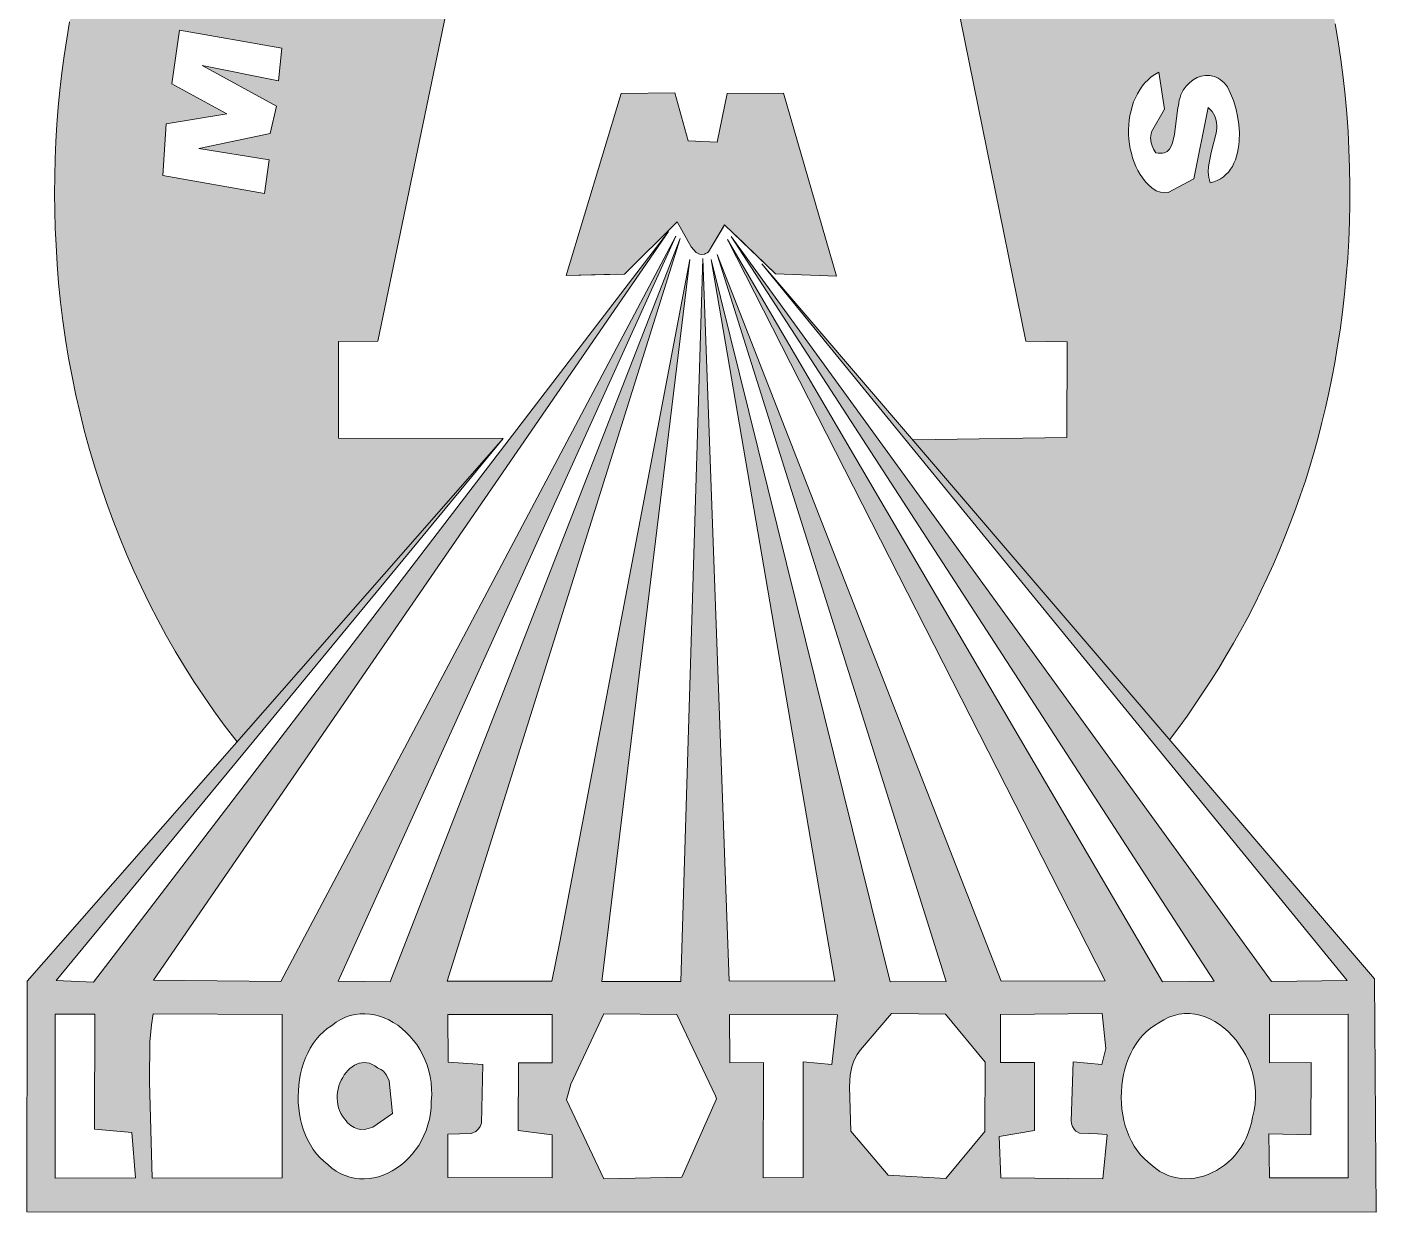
# Model space of a CAD drawing. Header units: millimetres. Extents: x 48 to 11980, y 100 to 8500.
# Drawn here: x 11100.7 to 11218.6, y 3955.3 to 4058.9 of the extents above; entities that cross this region are included whole.
import ezdxf

# ---------------------------------------------------------------- set-up
doc = ezdxf.new("R2010")
doc.units = ezdxf.units.MM
doc.linetypes.add('XKITLINE00', pattern=[0])
doc.layers.add('OtherObjectType', color=1, linetype='Continuous', lineweight=0)

# ---------------------------------------------------------------- blocks, each defined once
blk = doc.blocks.new('*A5')
at = {"layer": 'OtherObjectType'}
for color, points in [(1, [(11199.38, 4044.57), (11199.77, 4044.43), (11200.43, 4044.41), (11214.74, 4028.19), (11214.47, 4026.89), (11214.19, 4025.59), (11213.87, 4024.3), (11213.54, 4023.01), (11213.19, 4021.74), (11212.81, 4020.47), (11212.42, 4019.22), (11212, 4017.97), (11211.56, 4016.74), (11211.1, 4015.51), (11210.63, 4014.3), (11210.13, 4013.1), (11209.62, 4011.91), (11209.08, 4010.73), (11208.53, 4009.56), (11207.96, 4008.41), (11207.38, 4007.27), (11206.77, 4006.14), (11206.15, 4005.03), (11205.51, 4003.93), (11204.86, 4002.84), (11204.19, 4001.77), (11203.5, 4000.72), (11202.8, 3999.68), (11202.08, 3998.65), (11201.35, 3997.64), (11200.54, 3996.57), (11178.09, 4022.78), (11191.58, 4022.99), (11191.59, 4031.37), (11187.98, 4031.43), (11180.95, 4066.05), (11164.6, 4066.09), (11159.67, 4059.75), (11155.01, 4066.02), (11138.56, 4066.08), (11131.34, 4031.42), (11127.91, 4031.4), (11127.91, 4022.95), (11142.31, 4022.91), (11119.04, 3996.38), (11117.91, 3997.86), (11117.01, 3999.1), (11116.13, 4000.37), (11115.27, 4001.66), (11114.44, 4002.98), (11113.64, 4004.32), (11112.86, 4005.68), (11112.11, 4007.07), (11111.39, 4008.47), (11110.69, 4009.9), (11110.02, 4011.35), (11109.38, 4012.81), (11108.77, 4014.3), (11108.18, 4015.8), (11107.63, 4017.31), (11107.11, 4018.85), (11106.62, 4020.39), (11106.15, 4021.95), (11105.72, 4023.53), (11105.32, 4025.11), (11104.96, 4026.71), (11104.62, 4028.32), (11104.32, 4029.94), (11104.05, 4031.57), (11103.82, 4033.2), (11103.62, 4034.84), (11103.45, 4036.49), (11103.32, 4038.15), (11103.23, 4039.8), (11103.16, 4041.31), (11103.11, 4042.82), (11103.1, 4044.33), (11103.11, 4045.84), (11103.14, 4047.35), (11103.21, 4048.86), (11103.3, 4050.37), (11103.42, 4051.87), (11103.56, 4053.37), (11103.73, 4054.87), (11103.93, 4056.36), (11104.16, 4057.84), (11104.41, 4059.32), (11104.68, 4060.79), (11104.99, 4062.26), (11105.32, 4063.71), (11105.67, 4065.16), (11106.05, 4066.6), (11106.46, 4068.02), (11106.9, 4069.43), (11107.35, 4070.84), (11107.84, 4072.23), (11108.35, 4073.6), (11108.89, 4074.96), (11109.45, 4076.31), (11110.03, 4077.64), (11110.64, 4078.95), (11111.28, 4080.25), (11111.94, 4081.53), (11112.74, 4083.03), (11113.58, 4084.49), (11114.45, 4085.93), (11115.34, 4087.35), (11116.27, 4088.73), (11117.22, 4090.08), (11118.21, 4091.4), (11119.22, 4092.69), (11120.26, 4093.95), (11121.32, 4095.18), (11122.42, 4096.37), (11123.53, 4097.53), (11124.67, 4098.65), (11125.83, 4099.74), (11127.02, 4100.79), (11128.22, 4101.8), (11129.45, 4102.78), (11130.69, 4103.71), (11131.96, 4104.61), (11133.24, 4105.47), (11134.55, 4106.28), (11135.86, 4107.06), (11137.2, 4107.79), (11138.55, 4108.48), (11139.92, 4109.13), (11141.29, 4109.73), (11142.69, 4110.29), (11144.09, 4110.8), (11145.51, 4111.26), (11146.74, 4111.62), (11147.98, 4111.95), (11149.22, 4112.25), (11150.47, 4112.52), (11151.72, 4112.75), (11152.98, 4112.94), (11154.24, 4113.11), (11155.51, 4113.23), (11156.77, 4113.33), (11158.04, 4113.39), (11159.31, 4113.42), (11160.58, 4113.42), (11161.85, 4113.38), (11163.11, 4113.3), (11164.38, 4113.2), (11165.64, 4113.05), (11166.9, 4112.88), (11168.16, 4112.67), (11169.41, 4112.43), (11170.66, 4112.15), (11171.9, 4111.84), (11173.14, 4111.49), (11174.37, 4111.11), (11175.59, 4110.7), (11176.8, 4110.25), (11178.01, 4109.76), (11179.2, 4109.24), (11180.39, 4108.69), (11181.56, 4108.11), (11182.83, 4107.44), (11184.08, 4106.74), (11185.32, 4105.99), (11186.55, 4105.22), (11187.75, 4104.4), (11188.94, 4103.55), (11190.12, 4102.66), (11191.27, 4101.74), (11192.41, 4100.78), (11193.52, 4099.79), (11194.62, 4098.77), (11195.69, 4097.72), (11196.75, 4096.63), (11197.78, 4095.51), (11198.79, 4094.37), (11199.78, 4093.19), (11200.74, 4091.99), (11201.68, 4090.75), (11202.6, 4089.49), (11203.49, 4088.21), (11204.35, 4086.9), (11205.19, 4085.56), (11205.99, 4084.19), (11206.78, 4082.81), (11207.53, 4081.4), (11208.25, 4079.96), (11208.95, 4078.51), (11209.61, 4077.03), (11210.24, 4075.53), (11210.82, 4074.11), (11211.37, 4072.68), (11211.89, 4071.23), (11212.39, 4069.76), (11212.85, 4068.28), (11213.29, 4066.79), (11213.69, 4065.28), (11214.07, 4063.77), (11214.42, 4062.24), (11214.74, 4060.7), (11215.03, 4059.16), (11215.29, 4057.61), (11215.52, 4056.05), (11215.72, 4054.48), (11215.89, 4052.91), (11216.04, 4051.33), (11216.15, 4049.76), (11216.23, 4048.17), (11216.29, 4046.59), (11216.31, 4045.01), (11216.31, 4043.42), (11216.28, 4041.84), (11216.21, 4040.25), (11216.12, 4038.67), (11216, 4037.09), (11215.84, 4035.52), (11215.66, 4033.95), (11215.45, 4032.39), (11215.21, 4030.83), (11214.99, 4029.51), (11214.74, 4028.19), (11121.45, 4044.32), (11121.86, 4047.26), (11115.7, 4048.25), (11121.94, 4049.57), (11122.48, 4051.95), (11115.98, 4055.53), (11122.67, 4054.18), (11122.97, 4057.02), (11114.01, 4058.61), (11113.34, 4053.92), (11118.15, 4051.3), (11112.85, 4050.41), (11112.56, 4045.9), (11121.45, 4044.32), (11214.74, 4028.19), (11126.83, 4067.06), (11118.45, 4072.15), (11117.43, 4069), (11125.54, 4064.09), (11126.83, 4067.06), (11214.74, 4028.19), (11136.53, 4081.17), (11136.69, 4081.52), (11130.5, 4089.41), (11128.51, 4087.29), (11131.58, 4083.03), (11126, 4084.26), (11124.03, 4082.06), (11130.29, 4073.99), (11132.32, 4076.01), (11129.16, 4080.26), (11129.43, 4080.25), (11129.98, 4080.2), (11132.88, 4079.61), (11133.73, 4079.52), (11134.39, 4079.55), (11134.93, 4079.67), (11135.41, 4079.9), (11135.86, 4080.23), (11136.26, 4080.71), (11136.53, 4081.17), (11214.74, 4028.19), (11151.2, 4089.72), (11150.9, 4091.94), (11148.35, 4100.05), (11145.78, 4099.36), (11145.37, 4099.03), (11145.13, 4098.69), (11145.01, 4098.41), (11145.37, 4091.91), (11142.36, 4097.46), (11138.8, 4096.22), (11141.8, 4085.54), (11144, 4086.49), (11141.86, 4093.9), (11146.02, 4086.96), (11147.66, 4088.23), (11147.12, 4096.6), (11149.68, 4088.6), (11151.2, 4089.72), (11214.74, 4028.19), (11165.69, 4090.44), (11165.71, 4090.91), (11165.69, 4091.31), (11165.62, 4091.65), (11165.47, 4092.07), (11165.13, 4092.44), (11164.68, 4092.65), (11164.12, 4092.75), (11162.5, 4092.71), (11161.92, 4092.72), (11161.65, 4092.75), (11161.4, 4092.8), (11161.16, 4092.88), (11160.95, 4092.99), (11160.77, 4093.14), (11160.62, 4093.34), (11160.5, 4093.58), (11160.42, 4093.87), (11160.38, 4094.22), (11160.38, 4094.64), (11160.43, 4095.12), (11164.98, 4094.96), (11165.14, 4097.16), (11160.57, 4097.8), (11160.58, 4098.05), (11160.62, 4098.27), (11160.68, 4098.46), (11160.75, 4098.63), (11160.84, 4098.78), (11161.06, 4099.01), (11161.33, 4099.17), (11161.64, 4099.26), (11161.98, 4099.3), (11163.88, 4099.12), (11164.57, 4099.09), (11164.87, 4099.13), (11165.06, 4099.12), (11165.35, 4099.18), (11165.56, 4099.68), (11165.76, 4101.42), (11158.13, 4101.74), (11157.62, 4090.61), (11165.69, 4090.44), (11214.74, 4028.19), (11176.12, 4086.57), (11178.63, 4093.91), (11181, 4092.48), (11182.18, 4094.91), (11173.91, 4099.07), (11173.56, 4096.42), (11175.85, 4095.45), (11173.21, 4087.26), (11176.12, 4086.57), (11214.74, 4028.19), (11189.31, 4073.95), (11193.03, 4084.78), (11191.57, 4086.58), (11191.07, 4087), (11190.64, 4087.16), (11190.2, 4087.04), (11182.63, 4082.54), (11182.45, 4082.05), (11182.58, 4081.52), (11183.76, 4079.88), (11185.37, 4080.18), (11185.65, 4080.11), (11185.91, 4080.02), (11186.13, 4079.89), (11186.33, 4079.74), (11186.5, 4079.57), (11186.65, 4079.38), (11186.79, 4079.17), (11186.9, 4078.95), (11187, 4078.7), (11187.17, 4078.19), (11187.67, 4075.95), (11187.89, 4075.3), (11188.15, 4074.82), (11188.48, 4074.42), (11188.91, 4074.11), (11189.31, 4073.95), (11188.81, 4080.41), (11187.32, 4081.43), (11190.22, 4083.77), (11188.81, 4080.41), (11189.31, 4073.95), (11214.74, 4028.19), (11195.3, 4060.57), (11197.28, 4061.35), (11195.6, 4066.6), (11201.55, 4070.11), (11200.66, 4073.15), (11192.15, 4068.1), (11195.3, 4060.57), (11214.74, 4028.19), (11200.43, 4044.41), (11202.67, 4045.6), (11203.92, 4051.83), (11204.11, 4051.66), (11204.27, 4051.48), (11204.39, 4051.29), (11204.5, 4051.1), (11204.57, 4050.9), (11204.62, 4050.7), (11204.66, 4050.49), (11204.67, 4050.05), (11204.62, 4049.6), (11204.2, 4047.92), (11203.95, 4046.7), (11203.93, 4046.11), (11203.99, 4045.61), (11204.1, 4045.27), (11204.42, 4045.35), (11204.72, 4045.47), (11205.13, 4045.68), (11205.59, 4046.08), (11205.96, 4046.56), (11206.25, 4047.11), (11206.46, 4047.73), (11206.59, 4048.4), (11206.64, 4048.93), (11206.65, 4049.64), (11206.61, 4050.36), (11206.5, 4051.08), (11206.34, 4051.79), (11206.14, 4052.45), (11205.89, 4053.08), (11205.55, 4053.72), (11205.23, 4054.09), (11204.9, 4054.36), (11204.53, 4054.54), (11204.08, 4054.64), (11203.7, 4054.65), (11203.32, 4054.58), (11202.95, 4054.46), (11202.6, 4054.26), (11202.28, 4054.01), (11201.99, 4053.71), (11201.74, 4053.35), (11201.5, 4052.86), (11201.37, 4052.37), (11201.33, 4052), (11201.28, 4051.83), (11200.98, 4049.47), (11200.82, 4048.75), (11200.7, 4048.45), (11200.54, 4048.19), (11200.33, 4048), (11200.07, 4047.88), (11199.74, 4047.84), (11199.56, 4047.85), (11199.35, 4047.89), (11199.16, 4048.19), (11199.02, 4048.48), (11198.94, 4048.76), (11198.89, 4049.18), (11198.96, 4049.72), (11200.11, 4051.7), (11199.6, 4054.94), (11199.27, 4054.74), (11198.95, 4054.52), (11198.67, 4054.27), (11198.4, 4054), (11198.16, 4053.7), (11197.94, 4053.38), (11197.74, 4053.05), (11197.57, 4052.69), (11197.41, 4052.33), (11197.29, 4051.94), (11197.18, 4051.55), (11197.09, 4051.15), (11197.03, 4050.74), (11196.99, 4050.32), (11196.97, 4049.91), (11196.97, 4049.49), (11197, 4049.07), (11197.05, 4048.65), (11197.12, 4048.24), (11197.21, 4047.84), (11197.32, 4047.44), (11197.45, 4047.06), (11197.61, 4046.69), (11197.79, 4046.33), (11197.98, 4045.98), (11198.2, 4045.66), (11198.44, 4045.36), (11198.71, 4045.08), (11198.99, 4044.82)]), (1, [(11158.48, 4048.93), (11161, 4048.82), (11161.89, 4053.07), (11166.82, 4053.09), (11171.45, 4037.09), (11166.11, 4037.3), (11161.66, 4041.59), (11160.26, 4039.24), (11160.13, 4039.15), (11159.89, 4039.03), (11159.66, 4038.99), (11159.45, 4039.02), (11159.16, 4039.18), (11158.73, 4039.66), (11157.51, 4041.86), (11152.91, 4037.28), (11147.82, 4037.15), (11152.61, 4053.07), (11157.31, 4053.12)]), (7, [(11205.67, 3971.06), (11205.29, 3971.39), (11204.9, 3971.69), (11218.45, 3975.67), (11218.6, 3955.29), (11100.68, 3955.31), (11100.7, 3975.47), (11142.31, 4022.91), (11103.22, 3975.52), (11106.51, 3975.39), (11156.74, 4040.99), (11111.73, 3975.55), (11122.86, 3975.44), (11157.4, 4040.59), (11127.88, 3975.47), (11132.43, 3975.4), (11157.77, 4040.38), (11137.42, 3975.48), (11146.55, 3975.46), (11147.25, 3978.9), (11158.62, 4038.56), (11150.94, 3975.45), (11157.83, 3975.44), (11159.75, 4038.65), (11162.07, 3975.49), (11171.29, 3975.48), (11160.48, 4038.56), (11176.14, 3975.42), (11181.01, 3975.45), (11161, 4038.98), (11185.83, 3975.46), (11194.92, 3975.49), (11161.92, 4040.31), (11199.93, 3975.41), (11204.46, 3975.48), (11162.24, 4040.57), (11209.46, 3975.44), (11216.08, 3975.52), (11164.9, 4038.17), (11218.45, 3975.67), (11109.86, 3962.23), (11106.59, 3962.52), (11106.6, 3972.59), (11103.15, 3972.6), (11103.15, 3958.25), (11110.17, 3958.28), (11109.86, 3962.23), (11218.45, 3975.67), (11123, 3972.57), (11111.71, 3972.62), (11111.56, 3971.64), (11111.42, 3970.16), (11111.39, 3966.69), (11111.62, 3958.26), (11123, 3958.28), (11123, 3972.57), (11218.45, 3975.67), (11136.05, 3966.07), (11136.01, 3966.61), (11135.92, 3967.13), (11135.81, 3967.64), (11135.65, 3968.13), (11135.47, 3968.61), (11135.26, 3969.07), (11135.01, 3969.5), (11134.75, 3969.92), (11134.45, 3970.31), (11134.14, 3970.67), (11133.81, 3971.01), (11133.45, 3971.33), (11133.09, 3971.61), (11132.7, 3971.86), (11132.31, 3972.08), (11131.9, 3972.26), (11131.49, 3972.41), (11131.07, 3972.52), (11130.64, 3972.59), (11130.21, 3972.62), (11129.79, 3972.61), (11129.36, 3972.56), (11128.93, 3972.46), (11128.52, 3972.31), (11128.1, 3972.12), (11127.7, 3971.88), (11127.31, 3971.58), (11126.93, 3971.33), (11126.59, 3971.04), (11126.26, 3970.72), (11125.96, 3970.38), (11125.69, 3970.01), (11125.44, 3969.61), (11125.22, 3969.19), (11125.03, 3968.76), (11124.86, 3968.3), (11124.71, 3967.84), (11124.59, 3967.36), (11124.5, 3966.87), (11124.44, 3966.38), (11124.4, 3965.88), (11124.38, 3965.37), (11124.39, 3964.87), (11124.43, 3964.37), (11124.5, 3963.88), (11124.59, 3963.39), (11124.71, 3962.92), (11124.85, 3962.45), (11125.03, 3962), (11125.22, 3961.57), (11125.45, 3961.15), (11125.7, 3960.76), (11125.98, 3960.39), (11126.29, 3960.05), (11126.62, 3959.73), (11126.98, 3959.45), (11127.34, 3959.13), (11127.72, 3958.87), (11128.11, 3958.64), (11128.5, 3958.47), (11128.91, 3958.33), (11129.32, 3958.24), (11129.74, 3958.19), (11130.16, 3958.18), (11130.58, 3958.21), (11130.99, 3958.28), (11131.41, 3958.38), (11131.82, 3958.52), (11132.22, 3958.69), (11132.61, 3958.89), (11132.99, 3959.12), (11133.35, 3959.39), (11133.71, 3959.68), (11134.04, 3960), (11134.36, 3960.35), (11134.65, 3960.72), (11134.92, 3961.11), (11135.17, 3961.53), (11135.38, 3961.97), (11135.57, 3962.43), (11135.73, 3962.9), (11135.86, 3963.4), (11135.95, 3963.91), (11136.01, 3964.43), (11136.02, 3964.97), (11136.06, 3965.53), (11136.05, 3966.07), (11132.62, 3963.91), (11130.92, 3962.71), (11130.31, 3962.53), (11129.86, 3962.51), (11129.56, 3962.56), (11129.27, 3962.68), (11128.98, 3962.85), (11128.71, 3963.1), (11128.57, 3963.26), (11128.27, 3963.66), (11128.12, 3963.9), (11128, 3964.15), (11127.91, 3964.41), (11127.85, 3964.68), (11127.81, 3964.95), (11127.79, 3965.23), (11127.8, 3965.5), (11127.83, 3965.77), (11127.88, 3966.04), (11127.95, 3966.31), (11128.04, 3966.56), (11128.15, 3966.81), (11128.28, 3967.05), (11128.41, 3967.27), (11128.57, 3967.48), (11128.73, 3967.67), (11128.91, 3967.84), (11129.1, 3967.99), (11129.3, 3968.12), (11129.51, 3968.22), (11129.72, 3968.3), (11129.94, 3968.34), (11130.16, 3968.36), (11130.39, 3968.34), (11130.63, 3968.29), (11130.86, 3968.2), (11131.09, 3968.07), (11131.33, 3967.9), (11131.6, 3967.76), (11131.84, 3967.59), (11132.11, 3967.26), (11132.34, 3966.75), (11132.62, 3963.91), (11136.05, 3966.07), (11218.45, 3975.67), (11146.58, 3972.57), (11137.48, 3972.56), (11137.49, 3968.4), (11140.53, 3968.18), (11140.4, 3963.06), (11140.29, 3962.78), (11140.16, 3962.56), (11139.91, 3962.33), (11139.51, 3962.16), (11137.46, 3962.09), (11137.48, 3958.3), (11146.59, 3958.29), (11146.6, 3962.04), (11143.62, 3962.42), (11143.64, 3968.34), (11146.58, 3968.34), (11146.58, 3972.57), (11218.45, 3975.67), (11160.94, 3965.17), (11160.86, 3965.44), (11157.49, 3972.57), (11151.11, 3972.62), (11148.21, 3966.48), (11147.85, 3965.1), (11151.09, 3958.2), (11157.92, 3958.33), (11160.94, 3965.17), (11218.45, 3975.67), (11171.52, 3972.54), (11162.09, 3972.55), (11162.11, 3968.34), (11165.06, 3968.35), (11165.04, 3958.29), (11168.52, 3958.32), (11168.53, 3968.43), (11171.04, 3968.18), (11171.52, 3972.54), (11218.45, 3975.67), (11184.43, 3968.39), (11180.96, 3972.59), (11176.24, 3972.65), (11173.55, 3969.46), (11173.39, 3969.27), (11173.25, 3969.07), (11173.12, 3968.87), (11172.92, 3968.43), (11172.77, 3967.98), (11172.64, 3967.25), (11172.58, 3966.24), (11172.7, 3962.36), (11175.95, 3958.5), (11181, 3958.23), (11184.4, 3962.32), (11184.43, 3968.39), (11218.45, 3975.67), (11194.97, 3969.57), (11194.67, 3972.64), (11185.77, 3972.56), (11185.77, 3968.35), (11188.74, 3968.35), (11188.74, 3962.43), (11185.67, 3961.9), (11185.81, 3958.29), (11194.71, 3958.2), (11195.1, 3962.05), (11195, 3962.08), (11194.26, 3962.12), (11192.68, 3962.18), (11192.37, 3962.35), (11192.2, 3962.52), (11192.07, 3962.76), (11192.02, 3962.9), (11191.96, 3963.24), (11192.11, 3968.42), (11194.62, 3968.19), (11194.97, 3969.57), (11218.45, 3975.67), (11209.29, 3972.57), (11209.29, 3968.33), (11212.92, 3968.35), (11212.91, 3962.05), (11209.24, 3962.12), (11209.29, 3958.28), (11216.17, 3958.27), (11216.16, 3972.59), (11209.29, 3972.57), (11218.45, 3975.67), (11204.9, 3971.69), (11204.5, 3971.95), (11204.08, 3972.17), (11203.65, 3972.35), (11203.21, 3972.49), (11202.76, 3972.58), (11202.31, 3972.63), (11201.85, 3972.63), (11201.4, 3972.58), (11200.95, 3972.48), (11200.5, 3972.32), (11200.05, 3972.1), (11199.62, 3971.83), (11199.22, 3971.6), (11198.85, 3971.34), (11198.51, 3971.05), (11198.19, 3970.73), (11197.89, 3970.38), (11197.62, 3970), (11197.38, 3969.59), (11197.16, 3969.17), (11196.96, 3968.73), (11196.79, 3968.27), (11196.65, 3967.79), (11196.53, 3967.31), (11196.44, 3966.81), (11196.38, 3966.31), (11196.34, 3965.8), (11196.33, 3965.3), (11196.35, 3964.79), (11196.39, 3964.29), (11196.46, 3963.79), (11196.56, 3963.3), (11196.68, 3962.82), (11196.83, 3962.35), (11197.01, 3961.9), (11197.22, 3961.47), (11197.46, 3961.05), (11197.72, 3960.66), (11198.02, 3960.3), (11198.34, 3959.96), (11198.69, 3959.66), (11199.02, 3959.35), (11199.36, 3959.08), (11199.71, 3958.84), (11200.07, 3958.65), (11200.44, 3958.49), (11200.82, 3958.37), (11201.2, 3958.28), (11201.59, 3958.22), (11201.98, 3958.2), (11202.37, 3958.21), (11202.76, 3958.25), (11203.15, 3958.33), (11203.53, 3958.43), (11203.91, 3958.57), (11204.28, 3958.73), (11204.65, 3958.92), (11205, 3959.14), (11205.34, 3959.38), (11205.66, 3959.65), (11205.98, 3959.94), (11206.27, 3960.26), (11206.54, 3960.6), (11206.8, 3960.96), (11207.03, 3961.35), (11207.24, 3961.76), (11207.43, 3962.18), (11207.58, 3962.63), (11207.71, 3963.09), (11207.81, 3963.58), (11207.94, 3964.15), (11208.03, 3964.72), (11208.07, 3965.29), (11208.06, 3965.85), (11208.01, 3966.4), (11207.92, 3966.95), (11207.8, 3967.48), (11207.63, 3968), (11207.44, 3968.5), (11207.21, 3968.99), (11206.95, 3969.45), (11206.67, 3969.89), (11206.36, 3970.31), (11206.02, 3970.7)])]:
    blk.add_hatch(color=color, dxfattribs=at).paths.add_polyline_path(points, flags=17)
at = {"layer": 'OtherObjectType', "color": 7, "linetype": 'XKITLINE00', "lineweight": 0}
for p, q in [((11138.56, 4066.08), (11131.34, 4031.42)), ((11131.34, 4031.42), (11138.56, 4066.08)), ((11187.98, 4031.43), (11180.95, 4066.05)), ((11180.95, 4066.05), (11187.98, 4031.43)), ((11104.41, 4059.32), (11104.16, 4057.84)), ((11113.34, 4053.92), (11114.01, 4058.61)), ((11114.01, 4058.61), (11122.97, 4057.02)), ((11215.29, 4057.61), (11215.03, 4059.16)), ((11104.16, 4057.84), (11103.93, 4056.36)), ((11215.52, 4056.05), (11215.29, 4057.61)), ((11103.93, 4056.36), (11103.73, 4054.87)), ((11122.97, 4057.02), (11122.67, 4054.18)), ((11122.67, 4054.18), (11115.98, 4055.53)), ((11115.98, 4055.53), (11122.48, 4051.95)), ((11215.72, 4054.48), (11215.52, 4056.05)), ((11103.73, 4054.87), (11103.56, 4053.37)), ((11118.15, 4051.3), (11113.34, 4053.92)), ((11198.16, 4053.7), (11198.4, 4054)), ((11198.4, 4054), (11198.67, 4054.27)), ((11198.67, 4054.27), (11198.95, 4054.52)), ((11198.95, 4054.52), (11199.27, 4054.74)), ((11199.27, 4054.74), (11199.6, 4054.94)), ((11199.6, 4054.94), (11200.11, 4051.7)), ((11201.99, 4053.71), (11202.28, 4054.01)), ((11202.28, 4054.01), (11202.6, 4054.26)), ((11202.6, 4054.26), (11202.95, 4054.46)), ((11202.95, 4054.46), (11203.32, 4054.58)), ((11203.32, 4054.58), (11203.7, 4054.65)), ((11203.7, 4054.65), (11204.08, 4054.64)), ((11204.08, 4054.64), (11204.45, 4054.56)), ((11204.45, 4054.56), (11204.63, 4054.49)), ((11204.63, 4054.49), (11204.81, 4054.4)), ((11204.81, 4054.4), (11204.98, 4054.29)), ((11204.98, 4054.29), (11205.15, 4054.16)), ((11205.15, 4054.16), (11205.31, 4054.01)), ((11205.31, 4054.01), (11205.46, 4053.84)), ((11215.89, 4052.91), (11215.72, 4054.48)), ((11103.56, 4053.37), (11103.42, 4051.87)), ((11152.61, 4053.07), (11147.82, 4037.15)), ((11152.61, 4053.07), (11147.82, 4037.15)), ((11157.31, 4053.12), (11152.61, 4053.07)), ((11157.31, 4053.12), (11152.61, 4053.07)), ((11158.48, 4048.93), (11157.31, 4053.12)), ((11158.48, 4048.93), (11157.31, 4053.12)), ((11161.89, 4053.07), (11161, 4048.82)), ((11161.89, 4053.07), (11161, 4048.82)), ((11166.82, 4053.09), (11161.89, 4053.07)), ((11166.82, 4053.09), (11161.89, 4053.07)), ((11171.45, 4037.09), (11166.82, 4053.09)), ((11171.45, 4037.09), (11166.82, 4053.09)), ((11197.41, 4052.33), (11197.57, 4052.69)), ((11197.57, 4052.69), (11197.74, 4053.05)), ((11197.74, 4053.05), (11197.94, 4053.38)), ((11197.94, 4053.38), (11198.16, 4053.7)), ((11201.4, 4052.49), (11201.47, 4052.72)), ((11201.47, 4052.72), (11201.54, 4052.94)), ((11201.54, 4052.94), (11201.74, 4053.35)), ((11201.74, 4053.35), (11201.99, 4053.71)), ((11205.46, 4053.84), (11205.6, 4053.64)), ((11205.6, 4053.64), (11205.89, 4053.08)), ((11205.89, 4053.08), (11206.14, 4052.45)), ((11216.04, 4051.33), (11215.89, 4052.91)), ((11103.42, 4051.87), (11103.3, 4050.37)), ((11122.48, 4051.95), (11121.94, 4049.57)), ((11197.09, 4051.15), (11197.18, 4051.55)), ((11197.18, 4051.55), (11197.29, 4051.94)), ((11197.29, 4051.94), (11197.41, 4052.33)), ((11200.11, 4051.7), (11198.96, 4049.72)), ((11200.98, 4049.47), (11201.28, 4051.83)), ((11201.28, 4051.83), (11201.33, 4052)), ((11201.33, 4052), (11201.36, 4052.25)), ((11201.36, 4052.25), (11201.4, 4052.49)), ((11203.92, 4051.83), (11202.67, 4045.6)), ((11204.11, 4051.66), (11203.92, 4051.83)), ((11204.27, 4051.48), (11204.11, 4051.66)), ((11206.14, 4052.45), (11206.34, 4051.79)), ((11206.34, 4051.79), (11206.5, 4051.08)), ((11103.3, 4050.37), (11103.21, 4048.86)), ((11112.56, 4045.9), (11112.85, 4050.41)), ((11112.85, 4050.41), (11118.15, 4051.3)), ((11196.97, 4049.91), (11196.99, 4050.32)), ((11196.99, 4050.32), (11197.03, 4050.74)), ((11197.03, 4050.74), (11197.09, 4051.15)), ((11204.39, 4051.29), (11204.27, 4051.48)), ((11204.5, 4051.1), (11204.39, 4051.29)), ((11204.57, 4050.9), (11204.5, 4051.1)), ((11204.62, 4050.7), (11204.57, 4050.9)), ((11204.66, 4050.49), (11204.62, 4050.7)), ((11204.67, 4050.27), (11204.66, 4050.49)), ((11206.5, 4051.08), (11206.61, 4050.36)), ((11206.61, 4050.36), (11206.65, 4049.64)), ((11216.15, 4049.76), (11216.04, 4051.33)), ((11121.94, 4049.57), (11115.7, 4048.25)), ((11196.97, 4049.49), (11196.97, 4049.91)), ((11197, 4049.07), (11196.97, 4049.49)), ((11198.96, 4049.72), (11198.89, 4049.18)), ((11198.89, 4049.18), (11198.94, 4048.76)), ((11200.82, 4048.75), (11200.98, 4049.47)), ((11204.2, 4047.92), (11204.62, 4049.6)), ((11204.62, 4049.6), (11204.67, 4050.05)), ((11204.67, 4050.05), (11204.67, 4050.27)), ((11206.65, 4049.64), (11206.64, 4048.93)), ((11216.23, 4048.17), (11216.15, 4049.76)), ((11103.21, 4048.86), (11103.14, 4047.35)), ((11115.7, 4048.25), (11121.86, 4047.26)), ((11161, 4048.82), (11158.48, 4048.93)), ((11161, 4048.82), (11158.48, 4048.93)), ((11197.05, 4048.65), (11197, 4049.07)), ((11197.12, 4048.24), (11197.05, 4048.65)), ((11197.21, 4047.84), (11197.12, 4048.24)), ((11198.94, 4048.76), (11199.02, 4048.48)), ((11199.02, 4048.48), (11199.16, 4048.19)), ((11199.16, 4048.19), (11199.35, 4047.89)), ((11200.21, 4047.93), (11200.33, 4048)), ((11200.33, 4048), (11200.44, 4048.09)), ((11200.44, 4048.09), (11200.54, 4048.19)), ((11200.54, 4048.19), (11200.7, 4048.45)), ((11200.7, 4048.45), (11200.82, 4048.75)), ((11206.56, 4048.24), (11206.49, 4047.9)), ((11206.61, 4048.58), (11206.56, 4048.24)), ((11206.64, 4048.93), (11206.61, 4048.58)), ((11216.29, 4046.59), (11216.23, 4048.17)), ((11103.14, 4047.35), (11103.11, 4045.84)), ((11121.86, 4047.26), (11121.45, 4044.32)), ((11197.32, 4047.44), (11197.21, 4047.84)), ((11197.45, 4047.06), (11197.32, 4047.44)), ((11197.61, 4046.69), (11197.45, 4047.06)), ((11199.35, 4047.89), (11199.56, 4047.85)), ((11199.56, 4047.85), (11199.74, 4047.84)), ((11199.74, 4047.84), (11199.92, 4047.85)), ((11199.92, 4047.85), (11200.07, 4047.88)), ((11200.07, 4047.88), (11200.21, 4047.93)), ((11203.95, 4046.7), (11204.2, 4047.92)), ((11206.18, 4046.98), (11206.04, 4046.7)), ((11206.3, 4047.27), (11206.18, 4046.98)), ((11206.41, 4047.58), (11206.3, 4047.27)), ((11206.49, 4047.9), (11206.41, 4047.58)), ((11103.11, 4045.84), (11103.1, 4044.33)), ((11121.45, 4044.32), (11112.56, 4045.9)), ((11197.79, 4046.33), (11197.61, 4046.69)), ((11197.98, 4045.98), (11197.79, 4046.33)), ((11198.2, 4045.66), (11197.98, 4045.98)), ((11198.44, 4045.36), (11198.2, 4045.66)), ((11203.93, 4046.21), (11203.95, 4046.7)), ((11203.94, 4045.97), (11203.93, 4046.21)), ((11203.97, 4045.73), (11203.94, 4045.97)), ((11204.03, 4045.5), (11203.97, 4045.73)), ((11205, 4045.61), (11204.72, 4045.47)), ((11205.25, 4045.78), (11205, 4045.61)), ((11205.48, 4045.98), (11205.25, 4045.78)), ((11205.69, 4046.2), (11205.48, 4045.98)), ((11205.87, 4046.44), (11205.69, 4046.2)), ((11206.04, 4046.7), (11205.87, 4046.44)), ((11216.31, 4045.01), (11216.29, 4046.59)), ((11198.71, 4045.08), (11198.44, 4045.36)), ((11198.99, 4044.82), (11198.71, 4045.08)), ((11199.38, 4044.57), (11198.99, 4044.82)), ((11199.77, 4044.43), (11199.38, 4044.57)), ((11200.43, 4044.41), (11199.77, 4044.43)), ((11202.67, 4045.6), (11200.43, 4044.41)), ((11204.1, 4045.27), (11204.03, 4045.5)), ((11204.42, 4045.35), (11204.1, 4045.27)), ((11204.72, 4045.47), (11204.42, 4045.35)), ((11216.31, 4043.42), (11216.31, 4045.01)), ((11103.1, 4044.33), (11103.11, 4042.82)), ((11216.28, 4041.84), (11216.31, 4043.42)), ((11103.11, 4042.82), (11103.16, 4041.31)), ((11103.16, 4041.31), (11103.23, 4039.8)), ((11106.51, 3975.39), (11156.74, 4040.99)), ((11156.74, 4040.99), (11111.73, 3975.55)), ((11152.91, 4037.28), (11157.51, 4041.86)), ((11157.51, 4041.86), (11158.73, 4039.66)), ((11160.26, 4039.24), (11161.66, 4041.59)), ((11161.56, 4041.42), (11160.26, 4039.24)), ((11161.66, 4041.59), (11166.11, 4037.3)), ((11216.21, 4040.25), (11216.28, 4041.84)), ((11103.23, 4039.8), (11103.32, 4038.15)), ((11122.86, 3975.44), (11157.4, 4040.59)), ((11157.4, 4040.59), (11127.88, 3975.47)), ((11132.43, 3975.4), (11157.77, 4040.38)), ((11157.77, 4040.38), (11137.42, 3975.48)), ((11194.92, 3975.49), (11161.92, 4040.31)), ((11161.92, 4040.31), (11199.93, 3975.41)), ((11204.46, 3975.48), (11162.24, 4040.57)), ((11162.24, 4040.57), (11209.46, 3975.44)), ((11162.6, 4040.68), (11166.11, 4037.3)), ((11216.12, 4038.67), (11216.21, 4040.25)), ((11147.25, 3978.9), (11158.62, 4038.56)), ((11158.62, 4038.56), (11150.94, 3975.45)), ((11157.83, 3975.44), (11159.75, 4038.65)), ((11159.16, 4039.18), (11158.73, 4039.66)), ((11158.73, 4039.66), (11159.16, 4039.18)), ((11159.45, 4039.02), (11159.16, 4039.18)), ((11159.16, 4039.18), (11159.45, 4039.02)), ((11159.66, 4038.99), (11159.45, 4039.02)), ((11159.45, 4039.02), (11159.66, 4038.99)), ((11159.89, 4039.03), (11159.66, 4038.99)), ((11159.66, 4038.99), (11159.89, 4039.03)), ((11159.75, 4038.65), (11162.07, 3975.49)), ((11160, 4039.08), (11159.89, 4039.03)), ((11159.89, 4039.03), (11160, 4039.08)), ((11160.13, 4039.15), (11160, 4039.08)), ((11160, 4039.08), (11160.13, 4039.15)), ((11160.26, 4039.24), (11160.13, 4039.15)), ((11160.13, 4039.15), (11160.26, 4039.24)), ((11171.29, 3975.48), (11160.48, 4038.56)), ((11160.48, 4038.56), (11176.14, 3975.42)), ((11181.01, 3975.45), (11161, 4038.98)), ((11161, 4038.98), (11185.83, 3975.46)), ((11185.83, 3975.46), (11161, 4038.98)), ((11216, 4037.09), (11216.12, 4038.67)), ((11103.32, 4038.15), (11103.45, 4036.49)), ((11216.08, 3975.52), (11164.9, 4038.17)), ((11164.9, 4038.17), (11218.45, 3975.67)), ((11103.45, 4036.49), (11103.62, 4034.84)), ((11147.82, 4037.15), (11152.91, 4037.28)), ((11147.82, 4037.15), (11152.25, 4037.27)), ((11166.11, 4037.3), (11171.45, 4037.09)), ((11166.11, 4037.3), (11171.45, 4037.09)), ((11215.84, 4035.52), (11216, 4037.09)), ((11215.66, 4033.95), (11215.84, 4035.52)), ((11103.62, 4034.84), (11103.82, 4033.2)), ((11215.45, 4032.39), (11215.66, 4033.95)), ((11103.82, 4033.2), (11104.05, 4031.57)), ((11104.05, 4031.57), (11104.32, 4029.94)), ((11215.21, 4030.83), (11215.45, 4032.39)), ((11131.34, 4031.42), (11127.91, 4031.4)), ((11127.91, 4031.4), (11131.34, 4031.42)), ((11127.91, 4031.4), (11127.91, 4022.95)), ((11127.91, 4022.95), (11127.91, 4031.4)), ((11191.59, 4031.37), (11187.98, 4031.43)), ((11187.98, 4031.43), (11191.59, 4031.37)), ((11191.58, 4022.99), (11191.59, 4031.37)), ((11191.59, 4031.37), (11191.58, 4022.99)), ((11214.99, 4029.51), (11215.21, 4030.83)), ((11104.32, 4029.94), (11104.62, 4028.32)), ((11214.74, 4028.19), (11214.99, 4029.51)), ((11104.62, 4028.32), (11104.96, 4026.71)), ((11214.47, 4026.89), (11214.74, 4028.19)), ((11214.19, 4025.59), (11214.47, 4026.89)), ((11104.96, 4026.71), (11105.32, 4025.11)), ((11213.87, 4024.3), (11214.19, 4025.59)), ((11105.32, 4025.11), (11105.72, 4023.53)), ((11105.72, 4023.53), (11106.15, 4021.95)), ((11213.54, 4023.01), (11213.87, 4024.3)), ((11100.7, 3975.47), (11142.31, 4022.91)), ((11142.31, 4022.91), (11103.22, 3975.52)), ((11127.91, 4022.95), (11142.31, 4022.91)), ((11142.31, 4022.91), (11127.91, 4022.95)), ((11178.14, 4022.78), (11191.58, 4022.99)), ((11213.19, 4021.74), (11213.54, 4023.01)), ((11106.15, 4021.95), (11106.62, 4020.39)), ((11212.81, 4020.47), (11213.19, 4021.74)), ((11106.62, 4020.39), (11107.11, 4018.85)), ((11212.42, 4019.22), (11212.81, 4020.47)), ((11107.11, 4018.85), (11107.63, 4017.31)), ((11212, 4017.97), (11212.42, 4019.22)), ((11107.63, 4017.31), (11108.18, 4015.8)), ((11211.56, 4016.74), (11212, 4017.97)), ((11211.1, 4015.51), (11211.56, 4016.74)), ((11108.18, 4015.8), (11108.77, 4014.3)), ((11210.63, 4014.3), (11211.1, 4015.51)), ((11108.77, 4014.3), (11109.38, 4012.81)), ((11210.13, 4013.1), (11210.63, 4014.3)), ((11109.38, 4012.81), (11110.02, 4011.35)), ((11209.62, 4011.91), (11210.13, 4013.1)), ((11209.08, 4010.73), (11209.62, 4011.91)), ((11110.02, 4011.35), (11110.69, 4009.9)), ((11208.53, 4009.56), (11209.08, 4010.73)), ((11110.69, 4009.9), (11111.39, 4008.47)), ((11207.96, 4008.41), (11208.53, 4009.56)), ((11111.39, 4008.47), (11112.11, 4007.07)), ((11207.38, 4007.27), (11207.96, 4008.41)), ((11112.11, 4007.07), (11112.86, 4005.68)), ((11206.77, 4006.14), (11207.38, 4007.27)), ((11112.86, 4005.68), (11113.64, 4004.32)), ((11206.15, 4005.03), (11206.77, 4006.14)), ((11205.51, 4003.93), (11206.15, 4005.03)), ((11113.64, 4004.32), (11114.44, 4002.98)), ((11204.86, 4002.84), (11205.51, 4003.93)), ((11114.44, 4002.98), (11115.27, 4001.66)), ((11204.19, 4001.77), (11204.86, 4002.84)), ((11115.27, 4001.66), (11116.13, 4000.37)), ((11203.5, 4000.72), (11204.19, 4001.77)), ((11116.13, 4000.37), (11117.01, 3999.1)), ((11202.08, 3998.65), (11202.8, 3999.68)), ((11202.8, 3999.68), (11203.5, 4000.72)), ((11117.01, 3999.1), (11117.91, 3997.86)), ((11201.35, 3997.64), (11202.08, 3998.65)), ((11117.91, 3997.86), (11119.04, 3996.38)), ((11200.54, 3996.57), (11201.35, 3997.64)), ((11146.55, 3975.46), (11147.25, 3978.9)), ((11100.68, 3955.31), (11100.7, 3975.47)), ((11103.22, 3975.52), (11106.51, 3975.39)), ((11111.73, 3975.55), (11122.86, 3975.44)), ((11127.88, 3975.47), (11132.43, 3975.4)), ((11137.42, 3975.48), (11146.55, 3975.46)), ((11150.94, 3975.45), (11157.83, 3975.44)), ((11162.07, 3975.49), (11171.29, 3975.48)), ((11176.14, 3975.42), (11181.01, 3975.45)), ((11185.83, 3975.46), (11194.92, 3975.49)), ((11199.93, 3975.41), (11204.46, 3975.48)), ((11209.46, 3975.44), (11216.08, 3975.52)), ((11218.45, 3975.67), (11218.6, 3955.29)), ((11103.15, 3958.25), (11103.15, 3972.6)), ((11103.15, 3972.6), (11106.6, 3972.59)), ((11106.6, 3972.59), (11106.59, 3962.52)), ((11111.56, 3971.64), (11111.71, 3972.62)), ((11111.71, 3972.62), (11123, 3972.57)), ((11123, 3972.57), (11123, 3958.28)), ((11128.93, 3972.46), (11129.36, 3972.56)), ((11129.36, 3972.56), (11129.79, 3972.61)), ((11129.79, 3972.61), (11130.21, 3972.62)), ((11130.21, 3972.62), (11130.64, 3972.59)), ((11130.64, 3972.59), (11131.07, 3972.52)), ((11131.07, 3972.52), (11131.49, 3972.41)), ((11146.58, 3972.57), (11137.48, 3972.56)), ((11137.48, 3972.56), (11146.58, 3972.57)), ((11137.49, 3968.4), (11137.48, 3972.56)), ((11137.48, 3972.56), (11137.49, 3968.4)), ((11146.58, 3972.57), (11146.58, 3968.34)), ((11146.58, 3968.34), (11146.58, 3972.57)), ((11148.21, 3966.48), (11151.11, 3972.62)), ((11151.11, 3972.62), (11157.49, 3972.57)), ((11157.49, 3972.57), (11160.86, 3965.44)), ((11162.09, 3972.55), (11162.11, 3968.34)), ((11162.11, 3968.34), (11162.09, 3972.55)), ((11171.52, 3972.54), (11162.09, 3972.55)), ((11162.09, 3972.55), (11171.52, 3972.54)), ((11171.52, 3972.54), (11171.04, 3968.18)), ((11171.04, 3968.18), (11171.52, 3972.54)), ((11173.55, 3969.46), (11176.24, 3972.65)), ((11176.24, 3972.65), (11180.96, 3972.59)), ((11180.96, 3972.59), (11184.43, 3968.39)), ((11185.77, 3972.56), (11194.67, 3972.64)), ((11185.77, 3968.35), (11185.77, 3972.56)), ((11194.67, 3972.64), (11194.97, 3969.57)), ((11200.95, 3972.48), (11201.4, 3972.58)), ((11201.4, 3972.58), (11201.85, 3972.63)), ((11201.85, 3972.63), (11202.31, 3972.63)), ((11202.31, 3972.63), (11202.76, 3972.58)), ((11202.76, 3972.58), (11203.21, 3972.49)), ((11209.29, 3972.57), (11216.16, 3972.59)), ((11209.29, 3968.33), (11209.29, 3972.57)), ((11216.16, 3972.59), (11216.17, 3958.27)), ((11111.42, 3970.16), (11111.56, 3971.64)), ((11126.59, 3971.04), (11126.93, 3971.33)), ((11126.93, 3971.33), (11127.31, 3971.58)), ((11127.31, 3971.58), (11127.7, 3971.88)), ((11127.7, 3971.88), (11128.1, 3972.12)), ((11128.1, 3972.12), (11128.52, 3972.31)), ((11128.52, 3972.31), (11128.93, 3972.46)), ((11131.49, 3972.41), (11131.9, 3972.26)), ((11131.9, 3972.26), (11132.31, 3972.08)), ((11132.31, 3972.08), (11132.7, 3971.86)), ((11132.7, 3971.86), (11133.09, 3971.61)), ((11133.09, 3971.61), (11133.45, 3971.33)), ((11133.45, 3971.33), (11133.81, 3971.01)), ((11198.51, 3971.05), (11198.85, 3971.34)), ((11198.85, 3971.34), (11199.22, 3971.6)), ((11199.22, 3971.6), (11199.62, 3971.83)), ((11199.62, 3971.83), (11200.05, 3972.1)), ((11200.05, 3972.1), (11200.5, 3972.32)), ((11200.5, 3972.32), (11200.95, 3972.48)), ((11203.21, 3972.49), (11203.65, 3972.35)), ((11203.65, 3972.35), (11204.08, 3972.17)), ((11204.08, 3972.17), (11204.5, 3971.95)), ((11204.5, 3971.95), (11204.9, 3971.69)), ((11204.9, 3971.69), (11205.29, 3971.39)), ((11205.29, 3971.39), (11205.67, 3971.06)), ((11111.39, 3966.69), (11111.42, 3970.16)), ((11125.69, 3970.01), (11125.96, 3970.38)), ((11125.96, 3970.38), (11126.26, 3970.72)), ((11126.26, 3970.72), (11126.59, 3971.04)), ((11133.81, 3971.01), (11134.14, 3970.67)), ((11134.14, 3970.67), (11134.45, 3970.31)), ((11134.45, 3970.31), (11134.75, 3969.92)), ((11197.62, 3970), (11197.89, 3970.38)), ((11197.89, 3970.38), (11198.19, 3970.73)), ((11198.19, 3970.73), (11198.51, 3971.05)), ((11205.67, 3971.06), (11206.02, 3970.7)), ((11206.02, 3970.7), (11206.36, 3970.31)), ((11206.36, 3970.31), (11206.67, 3969.89)), ((11125.03, 3968.76), (11125.22, 3969.19)), ((11125.22, 3969.19), (11125.44, 3969.61)), ((11125.44, 3969.61), (11125.69, 3970.01)), ((11134.75, 3969.92), (11135.01, 3969.5)), ((11135.01, 3969.5), (11135.26, 3969.07)), ((11135.26, 3969.07), (11135.47, 3968.61)), ((11173.12, 3968.87), (11173.25, 3969.07)), ((11173.25, 3969.07), (11173.39, 3969.27)), ((11173.39, 3969.27), (11173.55, 3969.46)), ((11194.97, 3969.57), (11194.62, 3968.19)), ((11196.96, 3968.73), (11197.16, 3969.17)), ((11197.16, 3969.17), (11197.38, 3969.59)), ((11197.38, 3969.59), (11197.62, 3970)), ((11206.67, 3969.89), (11206.95, 3969.45)), ((11206.95, 3969.45), (11207.21, 3968.99)), ((11207.21, 3968.99), (11207.44, 3968.5)), ((11124.59, 3967.36), (11124.71, 3967.84)), ((11124.71, 3967.84), (11124.86, 3968.3)), ((11124.86, 3968.3), (11125.03, 3968.76)), ((11128.91, 3967.84), (11128.73, 3967.67)), ((11129.1, 3967.99), (11128.91, 3967.84)), ((11129.3, 3968.12), (11129.1, 3967.99)), ((11129.51, 3968.22), (11129.3, 3968.12)), ((11129.72, 3968.3), (11129.51, 3968.22)), ((11129.94, 3968.34), (11129.72, 3968.3)), ((11130.16, 3968.36), (11129.94, 3968.34)), ((11130.39, 3968.34), (11130.16, 3968.36)), ((11130.63, 3968.29), (11130.39, 3968.34)), ((11130.86, 3968.2), (11130.63, 3968.29)), ((11131.09, 3968.07), (11130.86, 3968.2)), ((11131.33, 3967.9), (11131.09, 3968.07)), ((11131.6, 3967.76), (11131.33, 3967.9)), ((11135.47, 3968.61), (11135.65, 3968.13)), ((11135.65, 3968.13), (11135.81, 3967.64)), ((11140.53, 3968.18), (11137.49, 3968.4)), ((11137.49, 3968.4), (11140.53, 3968.18)), ((11140.4, 3963.06), (11140.53, 3968.18)), ((11140.53, 3968.18), (11140.4, 3963.06)), ((11143.62, 3962.42), (11143.64, 3968.34)), ((11143.64, 3968.34), (11143.62, 3962.42)), ((11146.58, 3968.34), (11143.64, 3968.34)), ((11143.64, 3968.34), (11146.58, 3968.34)), ((11165.06, 3968.35), (11162.11, 3968.34)), ((11162.11, 3968.34), (11165.06, 3968.35)), ((11165.06, 3968.35), (11165.04, 3958.29)), ((11165.04, 3958.29), (11165.06, 3968.35)), ((11168.53, 3968.43), (11168.52, 3958.32)), ((11168.52, 3958.32), (11168.53, 3968.43)), ((11171.04, 3968.18), (11168.53, 3968.43)), ((11168.53, 3968.43), (11171.04, 3968.18)), ((11172.64, 3967.25), (11172.77, 3967.98)), ((11172.77, 3967.98), (11172.92, 3968.43)), ((11172.92, 3968.43), (11173.12, 3968.87)), ((11184.43, 3968.39), (11184.4, 3962.32)), ((11188.74, 3968.35), (11185.77, 3968.35)), ((11188.74, 3962.43), (11188.74, 3968.35)), ((11192.11, 3968.42), (11191.96, 3963.24)), ((11194.62, 3968.19), (11192.11, 3968.42)), ((11196.53, 3967.31), (11196.65, 3967.79)), ((11196.65, 3967.79), (11196.79, 3968.27)), ((11196.79, 3968.27), (11196.96, 3968.73)), ((11207.44, 3968.5), (11207.63, 3968)), ((11207.63, 3968), (11207.8, 3967.48)), ((11212.92, 3968.35), (11209.29, 3968.33)), ((11212.91, 3962.05), (11212.92, 3968.35)), ((11111.62, 3958.26), (11111.39, 3966.69)), ((11124.44, 3966.38), (11124.5, 3966.87)), ((11124.5, 3966.87), (11124.59, 3967.36)), ((11128.15, 3966.81), (11128.04, 3966.56)), ((11128.28, 3967.05), (11128.15, 3966.81)), ((11128.41, 3967.27), (11128.28, 3967.05)), ((11128.57, 3967.48), (11128.41, 3967.27)), ((11128.73, 3967.67), (11128.57, 3967.48)), ((11131.84, 3967.59), (11131.6, 3967.76)), ((11132.11, 3967.26), (11131.84, 3967.59)), ((11132.34, 3966.75), (11132.11, 3967.26)), ((11132.62, 3963.91), (11132.34, 3966.75)), ((11135.81, 3967.64), (11135.92, 3967.13)), ((11135.92, 3967.13), (11136.01, 3966.61)), ((11136.01, 3966.61), (11136.05, 3966.07)), ((11172.58, 3966.24), (11172.64, 3967.25)), ((11196.38, 3966.31), (11196.44, 3966.81)), ((11196.44, 3966.81), (11196.53, 3967.31)), ((11207.8, 3967.48), (11207.92, 3966.95)), ((11207.92, 3966.95), (11208.01, 3966.4)), ((11124.38, 3965.37), (11124.4, 3965.88)), ((11124.4, 3965.88), (11124.44, 3966.38)), ((11127.8, 3965.5), (11127.79, 3965.23)), ((11127.83, 3965.77), (11127.8, 3965.5)), ((11127.88, 3966.04), (11127.83, 3965.77)), ((11127.95, 3966.31), (11127.88, 3966.04)), ((11128.04, 3966.56), (11127.95, 3966.31)), ((11136.06, 3965.53), (11136.02, 3964.97)), ((11136.05, 3966.07), (11136.06, 3965.53)), ((11147.85, 3965.1), (11148.21, 3966.48)), ((11160.86, 3965.44), (11160.94, 3965.17)), ((11172.7, 3962.36), (11172.58, 3966.24)), ((11196.33, 3965.3), (11196.34, 3965.8)), ((11196.34, 3965.8), (11196.38, 3966.31)), ((11208.01, 3966.4), (11208.06, 3965.85)), ((11208.06, 3965.85), (11208.07, 3965.29)), ((11124.39, 3964.87), (11124.38, 3965.37)), ((11124.43, 3964.37), (11124.39, 3964.87)), ((11124.5, 3963.88), (11124.43, 3964.37)), ((11127.79, 3965.23), (11127.81, 3964.95)), ((11127.81, 3964.95), (11127.85, 3964.68)), ((11127.85, 3964.68), (11127.91, 3964.41)), ((11127.91, 3964.41), (11128, 3964.15)), ((11136.01, 3964.43), (11135.95, 3963.91)), ((11136.02, 3964.97), (11136.01, 3964.43)), ((11151.09, 3958.2), (11147.85, 3965.1)), ((11160.94, 3965.17), (11157.92, 3958.33)), ((11196.35, 3964.79), (11196.33, 3965.3)), ((11196.39, 3964.29), (11196.35, 3964.79)), ((11196.46, 3963.79), (11196.39, 3964.29)), ((11208.03, 3964.72), (11207.94, 3964.15)), ((11208.07, 3965.29), (11208.03, 3964.72)), ((11124.59, 3963.39), (11124.5, 3963.88)), ((11124.71, 3962.92), (11124.59, 3963.39)), ((11128, 3964.15), (11128.12, 3963.9)), ((11128.12, 3963.9), (11128.27, 3963.66)), ((11128.27, 3963.66), (11128.44, 3963.43)), ((11128.44, 3963.43), (11128.57, 3963.26)), ((11128.57, 3963.26), (11128.71, 3963.1)), ((11128.71, 3963.1), (11128.98, 3962.85)), ((11130.92, 3962.71), (11132.62, 3963.91)), ((11135.86, 3963.4), (11135.73, 3962.9)), ((11135.95, 3963.91), (11135.86, 3963.4)), ((11191.96, 3963.24), (11191.98, 3963.06)), ((11196.56, 3963.3), (11196.46, 3963.79)), ((11196.68, 3962.82), (11196.56, 3963.3)), ((11207.71, 3963.09), (11207.58, 3962.63)), ((11207.81, 3963.58), (11207.71, 3963.09)), ((11207.94, 3964.15), (11207.81, 3963.58)), ((11106.59, 3962.52), (11109.86, 3962.23)), ((11109.86, 3962.23), (11110.17, 3958.28)), ((11124.85, 3962.45), (11124.71, 3962.92)), ((11125.03, 3962), (11124.85, 3962.45)), ((11125.22, 3961.57), (11125.03, 3962)), ((11128.98, 3962.85), (11129.27, 3962.68)), ((11129.27, 3962.68), (11129.56, 3962.56)), ((11129.56, 3962.56), (11129.86, 3962.51)), ((11129.86, 3962.51), (11130.31, 3962.53)), ((11130.31, 3962.53), (11130.92, 3962.71)), ((11135.38, 3961.97), (11135.17, 3961.53)), ((11135.57, 3962.43), (11135.38, 3961.97)), ((11135.73, 3962.9), (11135.57, 3962.43)), ((11139.51, 3962.16), (11137.46, 3962.09)), ((11137.46, 3962.09), (11139.51, 3962.16)), ((11137.48, 3958.3), (11137.46, 3962.09)), ((11137.46, 3962.09), (11137.48, 3958.3)), ((11139.51, 3962.16), (11139.91, 3962.33)), ((11139.91, 3962.33), (11139.51, 3962.16)), ((11139.91, 3962.33), (11140.16, 3962.56)), ((11140.16, 3962.56), (11139.91, 3962.33)), ((11140.16, 3962.56), (11140.29, 3962.78)), ((11140.29, 3962.78), (11140.16, 3962.56)), ((11140.29, 3962.78), (11140.4, 3963.06)), ((11140.4, 3963.06), (11140.29, 3962.78)), ((11143.62, 3962.42), (11146.6, 3962.04)), ((11146.6, 3962.04), (11143.62, 3962.42)), ((11146.59, 3958.29), (11146.6, 3962.04)), ((11146.6, 3962.04), (11146.59, 3958.29)), ((11175.95, 3958.5), (11172.7, 3962.36)), ((11184.4, 3962.32), (11181, 3958.23)), ((11185.67, 3961.9), (11188.74, 3962.43)), ((11185.81, 3958.29), (11185.67, 3961.9)), ((11191.98, 3963.06), (11192.02, 3962.9)), ((11192.02, 3962.9), (11192.07, 3962.76)), ((11192.07, 3962.76), (11192.2, 3962.52)), ((11192.2, 3962.52), (11192.37, 3962.35)), ((11192.37, 3962.35), (11192.68, 3962.18)), ((11192.68, 3962.18), (11194.26, 3962.12)), ((11194.26, 3962.12), (11195, 3962.08)), ((11195.1, 3962.05), (11194.71, 3958.2)), ((11195, 3962.08), (11195.1, 3962.05)), ((11196.83, 3962.35), (11196.68, 3962.82)), ((11197.01, 3961.9), (11196.83, 3962.35)), ((11197.22, 3961.47), (11197.01, 3961.9)), ((11207.43, 3962.18), (11207.24, 3961.76)), ((11207.58, 3962.63), (11207.43, 3962.18)), ((11209.29, 3958.28), (11209.24, 3962.12)), ((11209.24, 3962.12), (11212.91, 3962.05)), ((11125.45, 3961.15), (11125.22, 3961.57)), ((11125.7, 3960.76), (11125.45, 3961.15)), ((11125.98, 3960.39), (11125.7, 3960.76)), ((11134.65, 3960.72), (11134.36, 3960.35)), ((11134.92, 3961.11), (11134.65, 3960.72)), ((11135.17, 3961.53), (11134.92, 3961.11)), ((11197.46, 3961.05), (11197.22, 3961.47)), ((11197.72, 3960.66), (11197.46, 3961.05)), ((11206.8, 3960.96), (11206.54, 3960.6)), ((11207.03, 3961.35), (11206.8, 3960.96)), ((11207.24, 3961.76), (11207.03, 3961.35)), ((11126.29, 3960.05), (11125.98, 3960.39)), ((11126.62, 3959.73), (11126.29, 3960.05)), ((11126.98, 3959.45), (11126.62, 3959.73)), ((11133.71, 3959.68), (11133.35, 3959.39)), ((11134.04, 3960), (11133.71, 3959.68)), ((11134.36, 3960.35), (11134.04, 3960)), ((11198.02, 3960.3), (11197.72, 3960.66)), ((11198.34, 3959.96), (11198.02, 3960.3)), ((11198.69, 3959.66), (11198.34, 3959.96)), ((11199.02, 3959.35), (11198.69, 3959.66)), ((11205.66, 3959.65), (11205.34, 3959.38)), ((11205.98, 3959.94), (11205.66, 3959.65)), ((11206.27, 3960.26), (11205.98, 3959.94)), ((11206.54, 3960.6), (11206.27, 3960.26)), ((11127.34, 3959.13), (11126.98, 3959.45)), ((11127.72, 3958.87), (11127.34, 3959.13)), ((11128.11, 3958.64), (11127.72, 3958.87)), ((11128.5, 3958.47), (11128.11, 3958.64)), ((11128.91, 3958.33), (11128.5, 3958.47)), ((11131.41, 3958.38), (11130.99, 3958.28)), ((11131.82, 3958.52), (11131.41, 3958.38)), ((11132.22, 3958.69), (11131.82, 3958.52)), ((11132.61, 3958.89), (11132.22, 3958.69)), ((11132.99, 3959.12), (11132.61, 3958.89)), ((11133.35, 3959.39), (11132.99, 3959.12)), ((11181, 3958.23), (11175.95, 3958.5)), ((11199.36, 3959.08), (11199.02, 3959.35)), ((11199.71, 3958.84), (11199.36, 3959.08)), ((11200.07, 3958.65), (11199.71, 3958.84)), ((11200.44, 3958.49), (11200.07, 3958.65)), ((11200.82, 3958.37), (11200.44, 3958.49)), ((11201.2, 3958.28), (11200.82, 3958.37)), ((11203.53, 3958.43), (11203.15, 3958.33)), ((11203.91, 3958.57), (11203.53, 3958.43)), ((11204.28, 3958.73), (11203.91, 3958.57)), ((11204.65, 3958.92), (11204.28, 3958.73)), ((11205, 3959.14), (11204.65, 3958.92)), ((11205.34, 3959.38), (11205, 3959.14)), ((11110.17, 3958.28), (11103.15, 3958.25)), ((11123, 3958.28), (11111.62, 3958.26)), ((11129.32, 3958.24), (11128.91, 3958.33)), ((11129.74, 3958.19), (11129.32, 3958.24)), ((11130.16, 3958.18), (11129.74, 3958.19)), ((11130.58, 3958.21), (11130.16, 3958.18)), ((11130.99, 3958.28), (11130.58, 3958.21)), ((11137.48, 3958.3), (11146.59, 3958.29)), ((11146.59, 3958.29), (11137.48, 3958.3)), ((11157.92, 3958.33), (11151.09, 3958.2)), ((11168.52, 3958.32), (11165.04, 3958.29)), ((11165.04, 3958.29), (11168.52, 3958.32)), ((11194.71, 3958.2), (11185.81, 3958.29)), ((11201.59, 3958.22), (11201.2, 3958.28)), ((11201.98, 3958.2), (11201.59, 3958.22)), ((11202.37, 3958.21), (11201.98, 3958.2)), ((11202.76, 3958.25), (11202.37, 3958.21)), ((11203.15, 3958.33), (11202.76, 3958.25)), ((11216.17, 3958.27), (11209.29, 3958.28)), ((11218.6, 3955.29), (11100.68, 3955.31))]:
    blk.add_line(p, q, dxfattribs=at)

msp = doc.modelspace()

# ---------------------------------------------------------------- block references
at = {"lineweight": 0}
msp.add_blockref('*A5', (0, 0), dxfattribs=at)

doc.saveas('drawing.dxf')
